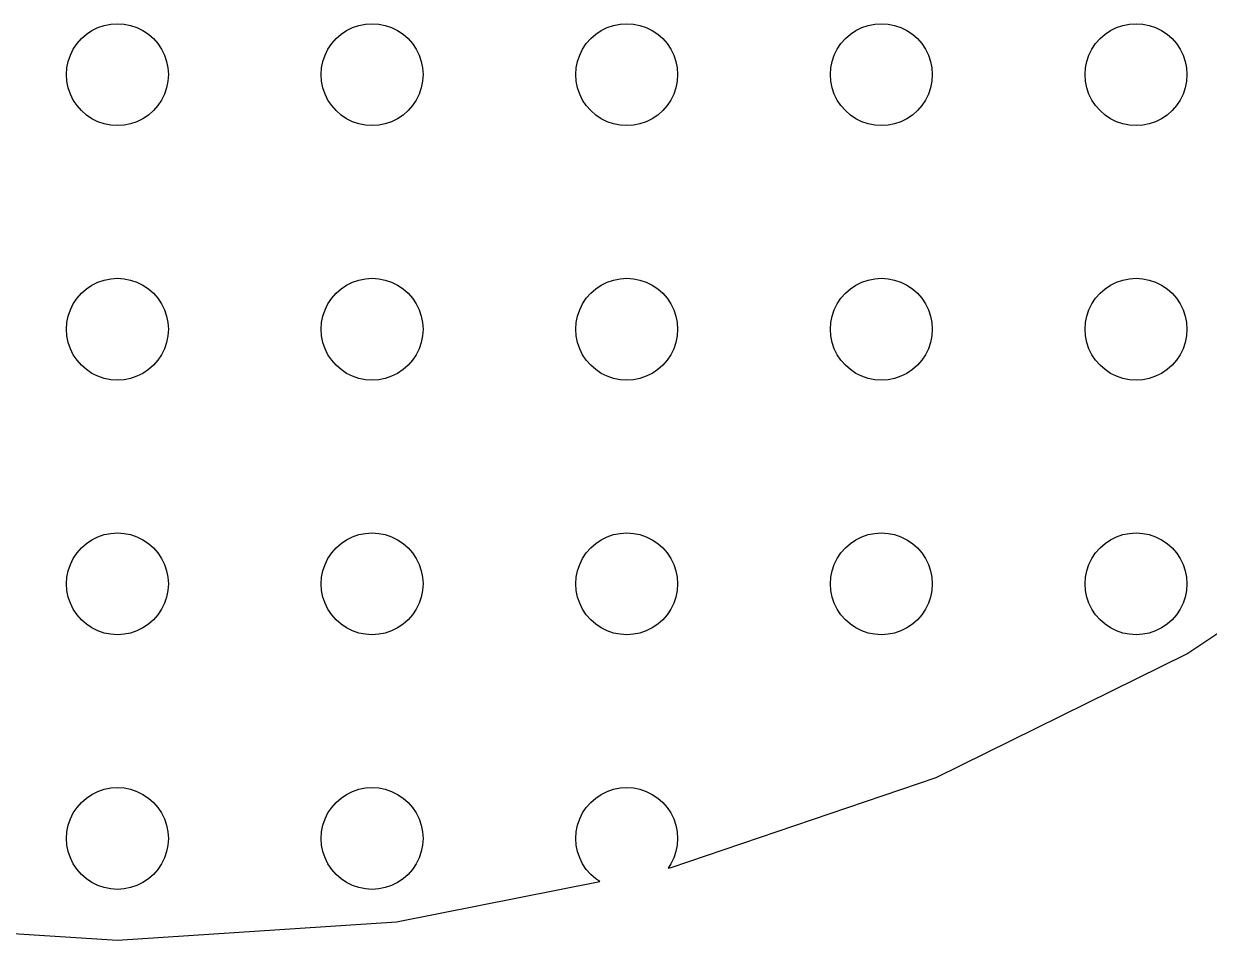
# Model space of a CAD drawing. Header units: metres. Extents: x -126 to 126, y -126 to 126.
# Drawn here: x -5.5 to 64.3, y -126 to -72 of the extents above; entities that cross this region are included whole.
import ezdxf

# ---------------------------------------------------------------- set-up
doc = ezdxf.new("R2010")
doc.units = ezdxf.units.M

msp = doc.modelspace()

# ---------------------------------------------------------------- linework, layer by layer
for p, q in [((-2.12131, -72.8787), (-1.82628, -72.6199)), ((-1.82628, -72.6199), (-1.5, -72.4019)), ((-1.5, -72.4019), (-1.14804, -72.2284)), ((-1.14804, -72.2284), (-0.77644, -72.1022)), ((-0.77644, -72.1022), (-0.39157, -72.0257)), ((-0.39157, -72.0257), (0, -72)), ((0, -72), (0.39157, -72.0257)), ((0.39157, -72.0257), (0.77644, -72.1022)), ((0.77644, -72.1022), (1.14804, -72.2284)), ((1.14804, -72.2284), (1.5, -72.4019)), ((1.5, -72.4019), (1.82628, -72.6199)), ((1.82628, -72.6199), (2.12131, -72.8787)), ((12.8787, -72.8787), (13.1737, -72.6199)), ((13.1737, -72.6199), (13.5, -72.4019)), ((13.5, -72.4019), (13.8519, -72.2284)), ((13.8519, -72.2284), (14.2235, -72.1022)), ((14.2235, -72.1022), (14.6084, -72.0257)), ((14.6084, -72.0257), (15, -72)), ((15, -72), (15.3916, -72.0257)), ((15.3916, -72.0257), (15.7764, -72.1022)), ((15.7764, -72.1022), (16.148, -72.2284)), ((16.148, -72.2284), (16.5, -72.4019)), ((16.5, -72.4019), (16.8263, -72.6199)), ((16.8263, -72.6199), (17.1213, -72.8787)), ((27.8787, -72.8787), (28.1737, -72.6199)), ((28.1737, -72.6199), (28.5, -72.4019)), ((28.5, -72.4019), (28.8519, -72.2284)), ((28.8519, -72.2284), (29.2235, -72.1022)), ((29.2235, -72.1022), (29.6084, -72.0257)), ((29.6084, -72.0257), (30, -72)), ((30, -72), (30.3916, -72.0257)), ((30.3916, -72.0257), (30.7764, -72.1022)), ((30.7764, -72.1022), (31.148, -72.2284)), ((31.148, -72.2284), (31.5, -72.4019)), ((31.5, -72.4019), (31.8263, -72.6199)), ((31.8263, -72.6199), (32.1213, -72.8787)), ((42.8787, -72.8787), (43.1737, -72.6199)), ((43.1737, -72.6199), (43.5, -72.4019)), ((43.5, -72.4019), (43.8519, -72.2284)), ((43.8519, -72.2284), (44.2235, -72.1022)), ((44.2235, -72.1022), (44.6084, -72.0257)), ((44.6084, -72.0257), (45, -72)), ((45, -72), (45.3916, -72.0257)), ((45.3916, -72.0257), (45.7765, -72.1022)), ((45.7765, -72.1022), (46.148, -72.2284)), ((46.148, -72.2284), (46.5, -72.4019)), ((46.5, -72.4019), (46.8263, -72.6199)), ((46.8263, -72.6199), (47.1213, -72.8787)), ((57.8787, -72.8787), (58.1737, -72.6199)), ((58.1737, -72.6199), (58.5, -72.4019)), ((58.5, -72.4019), (58.8519, -72.2284)), ((58.8519, -72.2284), (59.2235, -72.1022)), ((59.2235, -72.1022), (59.6084, -72.0257)), ((59.6084, -72.0257), (60, -72)), ((60, -72), (60.3916, -72.0257)), ((60.3916, -72.0257), (60.7765, -72.1022)), ((60.7765, -72.1022), (61.148, -72.2284)), ((61.148, -72.2284), (61.5, -72.4019)), ((61.5, -72.4019), (61.8263, -72.6199)), ((61.8263, -72.6199), (62.1213, -72.8787)), ((-2.59807, -73.5), (-2.38005, -73.1737)), ((-2.38005, -73.1737), (-2.12131, -72.8787)), ((2.12131, -72.8787), (2.38005, -73.1737)), ((2.38005, -73.1737), (2.59807, -73.5)), ((12.4019, -73.5), (12.6199, -73.1737)), ((12.6199, -73.1737), (12.8787, -72.8787)), ((17.1213, -72.8787), (17.3801, -73.1737)), ((17.3801, -73.1737), (17.5981, -73.5)), ((27.4019, -73.5), (27.6199, -73.1737)), ((27.6199, -73.1737), (27.8787, -72.8787)), ((32.1213, -72.8787), (32.3801, -73.1737)), ((32.3801, -73.1737), (32.5981, -73.5)), ((42.4019, -73.5), (42.6199, -73.1737)), ((42.6199, -73.1737), (42.8787, -72.8787)), ((47.1213, -72.8787), (47.3801, -73.1737)), ((47.3801, -73.1737), (47.5981, -73.5)), ((57.4019, -73.5), (57.6199, -73.1737)), ((57.6199, -73.1737), (57.8787, -72.8787)), ((62.1213, -72.8787), (62.3801, -73.1737)), ((62.3801, -73.1737), (62.5981, -73.5)), ((-2.89777, -74.2235), (-2.77164, -73.8519)), ((-2.77164, -73.8519), (-2.59807, -73.5)), ((2.59807, -73.5), (2.77164, -73.8519)), ((2.77164, -73.8519), (2.89777, -74.2235)), ((12.1022, -74.2235), (12.2283, -73.8519)), ((12.2283, -73.8519), (12.4019, -73.5)), ((17.5981, -73.5), (17.7716, -73.8519)), ((17.7716, -73.8519), (17.8978, -74.2235)), ((27.1022, -74.2235), (27.2283, -73.8519)), ((27.2283, -73.8519), (27.4019, -73.5)), ((32.5981, -73.5), (32.7716, -73.8519)), ((32.7716, -73.8519), (32.8978, -74.2235)), ((42.1022, -74.2235), (42.2284, -73.8519)), ((42.2284, -73.8519), (42.4019, -73.5)), ((47.5981, -73.5), (47.7716, -73.8519)), ((47.7716, -73.8519), (47.8978, -74.2235)), ((57.1022, -74.2235), (57.2284, -73.8519)), ((57.2284, -73.8519), (57.4019, -73.5)), ((62.5981, -73.5), (62.7716, -73.8519)), ((62.7716, -73.8519), (62.8978, -74.2235)), ((-3, -75), (-2.97432, -74.6084)), ((-2.97432, -74.6084), (-2.89777, -74.2235)), ((2.89777, -74.2235), (2.97432, -74.6084)), ((2.97432, -74.6084), (3, -75)), ((12, -75), (12.0257, -74.6084)), ((12.0257, -74.6084), (12.1022, -74.2235)), ((17.8978, -74.2235), (17.9743, -74.6084)), ((17.9743, -74.6084), (18, -75)), ((27, -75), (27.0257, -74.6084)), ((27.0257, -74.6084), (27.1022, -74.2235)), ((32.8978, -74.2235), (32.9743, -74.6084)), ((32.9743, -74.6084), (33, -75)), ((42, -75), (42.0257, -74.6084)), ((42.0257, -74.6084), (42.1022, -74.2235)), ((47.8978, -74.2235), (47.9743, -74.6084)), ((47.9743, -74.6084), (48, -75)), ((57, -75), (57.0257, -74.6084)), ((57.0257, -74.6084), (57.1022, -74.2235)), ((62.8978, -74.2235), (62.9743, -74.6084)), ((62.9743, -74.6084), (63, -75)), ((-2.97432, -75.3916), (-3, -75)), ((-2.89777, -75.7765), (-2.97432, -75.3916)), ((2.97432, -75.3916), (2.89777, -75.7765)), ((3, -75), (2.97432, -75.3916)), ((12.0257, -75.3916), (12, -75)), ((12.1022, -75.7765), (12.0257, -75.3916)), ((17.9743, -75.3916), (17.8978, -75.7765)), ((18, -75), (17.9743, -75.3916)), ((27.0257, -75.3916), (27, -75)), ((27.1022, -75.7765), (27.0257, -75.3916)), ((32.9743, -75.3916), (32.8978, -75.7765)), ((33, -75), (32.9743, -75.3916)), ((42.0257, -75.3916), (42, -75)), ((42.1022, -75.7765), (42.0257, -75.3916)), ((47.9743, -75.3916), (47.8978, -75.7765)), ((48, -75), (47.9743, -75.3916)), ((57.0257, -75.3916), (57, -75)), ((57.1022, -75.7765), (57.0257, -75.3916)), ((62.9743, -75.3916), (62.8978, -75.7765)), ((63, -75), (62.9743, -75.3916)), ((-2.77164, -76.148), (-2.89777, -75.7765)), ((2.89777, -75.7765), (2.77164, -76.148)), ((12.2283, -76.148), (12.1022, -75.7765)), ((17.8978, -75.7765), (17.7716, -76.148)), ((27.2283, -76.148), (27.1022, -75.7765)), ((32.8978, -75.7765), (32.7716, -76.148)), ((42.2284, -76.148), (42.1022, -75.7765)), ((47.8978, -75.7765), (47.7716, -76.148)), ((57.2284, -76.148), (57.1022, -75.7765)), ((62.8978, -75.7765), (62.7716, -76.148)), ((-2.59807, -76.5), (-2.77164, -76.148)), ((-2.38005, -76.8263), (-2.59807, -76.5)), ((2.59807, -76.5), (2.38005, -76.8263)), ((2.77164, -76.148), (2.59807, -76.5)), ((12.4019, -76.5), (12.2283, -76.148)), ((12.6199, -76.8263), (12.4019, -76.5)), ((17.5981, -76.5), (17.3801, -76.8263)), ((17.7716, -76.148), (17.5981, -76.5)), ((27.4019, -76.5), (27.2283, -76.148)), ((27.6199, -76.8263), (27.4019, -76.5)), ((32.5981, -76.5), (32.3801, -76.8263)), ((32.7716, -76.148), (32.5981, -76.5)), ((42.4019, -76.5), (42.2284, -76.148)), ((42.6199, -76.8263), (42.4019, -76.5)), ((47.5981, -76.5), (47.3801, -76.8263)), ((47.7716, -76.148), (47.5981, -76.5)), ((57.4019, -76.5), (57.2284, -76.148)), ((57.6199, -76.8263), (57.4019, -76.5)), ((62.5981, -76.5), (62.3801, -76.8263)), ((62.7716, -76.148), (62.5981, -76.5)), ((-2.12131, -77.1213), (-2.38005, -76.8263)), ((-1.82628, -77.3801), (-2.12131, -77.1213)), ((-1.5, -77.5981), (-1.82628, -77.3801)), ((1.82628, -77.3801), (1.5, -77.5981)), ((2.12131, -77.1213), (1.82628, -77.3801)), ((2.38005, -76.8263), (2.12131, -77.1213)), ((12.8787, -77.1213), (12.6199, -76.8263)), ((13.1737, -77.3801), (12.8787, -77.1213)), ((13.5, -77.5981), (13.1737, -77.3801)), ((16.8263, -77.3801), (16.5, -77.5981)), ((17.1213, -77.1213), (16.8263, -77.3801)), ((17.3801, -76.8263), (17.1213, -77.1213)), ((27.8787, -77.1213), (27.6199, -76.8263)), ((28.1737, -77.3801), (27.8787, -77.1213)), ((28.5, -77.5981), (28.1737, -77.3801)), ((31.8263, -77.3801), (31.5, -77.5981)), ((32.1213, -77.1213), (31.8263, -77.3801)), ((32.3801, -76.8263), (32.1213, -77.1213)), ((42.8787, -77.1213), (42.6199, -76.8263)), ((43.1737, -77.3801), (42.8787, -77.1213)), ((43.5, -77.5981), (43.1737, -77.3801)), ((46.8263, -77.3801), (46.5, -77.5981)), ((47.1213, -77.1213), (46.8263, -77.3801)), ((47.3801, -76.8263), (47.1213, -77.1213)), ((57.8787, -77.1213), (57.6199, -76.8263)), ((58.1737, -77.3801), (57.8787, -77.1213)), ((58.5, -77.5981), (58.1737, -77.3801)), ((61.8263, -77.3801), (61.5, -77.5981)), ((62.1213, -77.1213), (61.8263, -77.3801)), ((62.3801, -76.8263), (62.1213, -77.1213)), ((-1.14804, -77.7716), (-1.5, -77.5981)), ((-0.77644, -77.8978), (-1.14804, -77.7716)), ((-0.39157, -77.9743), (-0.77644, -77.8978)), ((0, -78), (-0.39157, -77.9743)), ((0.39157, -77.9743), (0, -78)), ((0.77644, -77.8978), (0.39157, -77.9743)), ((1.14804, -77.7716), (0.77644, -77.8978)), ((1.5, -77.5981), (1.14804, -77.7716)), ((13.8519, -77.7716), (13.5, -77.5981)), ((14.2235, -77.8978), (13.8519, -77.7716)), ((14.6084, -77.9743), (14.2235, -77.8978)), ((15, -78), (14.6084, -77.9743)), ((15.3916, -77.9743), (15, -78)), ((15.7764, -77.8978), (15.3916, -77.9743)), ((16.148, -77.7716), (15.7764, -77.8978)), ((16.5, -77.5981), (16.148, -77.7716)), ((28.8519, -77.7716), (28.5, -77.5981)), ((29.2235, -77.8978), (28.8519, -77.7716)), ((29.6084, -77.9743), (29.2235, -77.8978)), ((30, -78), (29.6084, -77.9743)), ((30.3916, -77.9743), (30, -78)), ((30.7764, -77.8978), (30.3916, -77.9743)), ((31.148, -77.7716), (30.7764, -77.8978)), ((31.5, -77.5981), (31.148, -77.7716)), ((43.8519, -77.7716), (43.5, -77.5981)), ((44.2235, -77.8978), (43.8519, -77.7716)), ((44.6084, -77.9743), (44.2235, -77.8978)), ((45, -78), (44.6084, -77.9743)), ((45.3916, -77.9743), (45, -78)), ((45.7765, -77.8978), (45.3916, -77.9743)), ((46.148, -77.7716), (45.7765, -77.8978)), ((46.5, -77.5981), (46.148, -77.7716)), ((58.8519, -77.7716), (58.5, -77.5981)), ((59.2235, -77.8978), (58.8519, -77.7716)), ((59.6084, -77.9743), (59.2235, -77.8978)), ((60, -78), (59.6084, -77.9743)), ((60.3916, -77.9743), (60, -78)), ((60.7765, -77.8978), (60.3916, -77.9743)), ((61.148, -77.7716), (60.7765, -77.8978)), ((61.5, -77.5981), (61.148, -77.7716)), ((-1.5, -87.4019), (-1.14804, -87.2284)), ((-1.14804, -87.2284), (-0.77644, -87.1022)), ((-0.77644, -87.1022), (-0.39157, -87.0257)), ((-0.39157, -87.0257), (0, -87)), ((0, -87), (0.39157, -87.0257)), ((0.39157, -87.0257), (0.77644, -87.1022)), ((0.77644, -87.1022), (1.14804, -87.2284)), ((1.14804, -87.2284), (1.5, -87.4019)), ((13.5, -87.4019), (13.8519, -87.2284)), ((13.8519, -87.2284), (14.2235, -87.1022)), ((14.2235, -87.1022), (14.6084, -87.0257)), ((14.6084, -87.0257), (15, -87)), ((15, -87), (15.3916, -87.0257)), ((15.3916, -87.0257), (15.7764, -87.1022)), ((15.7764, -87.1022), (16.148, -87.2284)), ((16.148, -87.2284), (16.5, -87.4019)), ((28.5, -87.4019), (28.8519, -87.2284)), ((28.8519, -87.2284), (29.2235, -87.1022)), ((29.2235, -87.1022), (29.6084, -87.0257)), ((29.6084, -87.0257), (30, -87)), ((30, -87), (30.3916, -87.0257)), ((30.3916, -87.0257), (30.7764, -87.1022)), ((30.7764, -87.1022), (31.148, -87.2284)), ((31.148, -87.2284), (31.5, -87.4019)), ((43.5, -87.4019), (43.8519, -87.2284)), ((43.8519, -87.2284), (44.2235, -87.1022)), ((44.2235, -87.1022), (44.6084, -87.0257)), ((44.6084, -87.0257), (45, -87)), ((45, -87), (45.3916, -87.0257)), ((45.3916, -87.0257), (45.7765, -87.1022)), ((45.7765, -87.1022), (46.148, -87.2284)), ((46.148, -87.2284), (46.5, -87.4019)), ((58.5, -87.4019), (58.8519, -87.2284)), ((58.8519, -87.2284), (59.2235, -87.1022)), ((59.2235, -87.1022), (59.6084, -87.0257)), ((59.6084, -87.0257), (60, -87)), ((60, -87), (60.3916, -87.0257)), ((60.3916, -87.0257), (60.7765, -87.1022)), ((60.7765, -87.1022), (61.148, -87.2284)), ((61.148, -87.2284), (61.5, -87.4019)), ((-2.38005, -88.1737), (-2.12131, -87.8787)), ((-2.12131, -87.8787), (-1.82628, -87.6199)), ((-1.82628, -87.6199), (-1.5, -87.4019)), ((1.5, -87.4019), (1.82628, -87.6199)), ((1.82628, -87.6199), (2.12131, -87.8787)), ((2.12131, -87.8787), (2.38005, -88.1737)), ((12.6199, -88.1737), (12.8787, -87.8787)), ((12.8787, -87.8787), (13.1737, -87.6199)), ((13.1737, -87.6199), (13.5, -87.4019)), ((16.5, -87.4019), (16.8263, -87.6199)), ((16.8263, -87.6199), (17.1213, -87.8787)), ((17.1213, -87.8787), (17.3801, -88.1737)), ((27.6199, -88.1737), (27.8787, -87.8787)), ((27.8787, -87.8787), (28.1737, -87.6199)), ((28.1737, -87.6199), (28.5, -87.4019)), ((31.5, -87.4019), (31.8263, -87.6199)), ((31.8263, -87.6199), (32.1213, -87.8787)), ((32.1213, -87.8787), (32.3801, -88.1737)), ((42.6199, -88.1737), (42.8787, -87.8787)), ((42.8787, -87.8787), (43.1737, -87.6199)), ((43.1737, -87.6199), (43.5, -87.4019)), ((46.5, -87.4019), (46.8263, -87.6199)), ((46.8263, -87.6199), (47.1213, -87.8787)), ((47.1213, -87.8787), (47.3801, -88.1737)), ((57.6199, -88.1737), (57.8787, -87.8787)), ((57.8787, -87.8787), (58.1737, -87.6199)), ((58.1737, -87.6199), (58.5, -87.4019)), ((61.5, -87.4019), (61.8263, -87.6199)), ((61.8263, -87.6199), (62.1213, -87.8787)), ((62.1213, -87.8787), (62.3801, -88.1737)), ((-2.77164, -88.8519), (-2.59807, -88.5)), ((-2.59807, -88.5), (-2.38005, -88.1737)), ((2.38005, -88.1737), (2.59807, -88.5)), ((2.59807, -88.5), (2.77164, -88.8519)), ((12.2283, -88.8519), (12.4019, -88.5)), ((12.4019, -88.5), (12.6199, -88.1737)), ((17.3801, -88.1737), (17.5981, -88.5)), ((17.5981, -88.5), (17.7716, -88.8519)), ((27.2283, -88.8519), (27.4019, -88.5)), ((27.4019, -88.5), (27.6199, -88.1737)), ((32.3801, -88.1737), (32.5981, -88.5)), ((32.5981, -88.5), (32.7716, -88.8519)), ((42.2284, -88.8519), (42.4019, -88.5)), ((42.4019, -88.5), (42.6199, -88.1737)), ((47.3801, -88.1737), (47.5981, -88.5)), ((47.5981, -88.5), (47.7716, -88.8519)), ((57.2284, -88.8519), (57.4019, -88.5)), ((57.4019, -88.5), (57.6199, -88.1737)), ((62.3801, -88.1737), (62.5981, -88.5)), ((62.5981, -88.5), (62.7716, -88.8519)), ((-2.97432, -89.6084), (-2.89777, -89.2235)), ((-2.89777, -89.2235), (-2.77164, -88.8519)), ((2.77164, -88.8519), (2.89777, -89.2235)), ((2.89777, -89.2235), (2.97432, -89.6084)), ((12.0257, -89.6084), (12.1022, -89.2235)), ((12.1022, -89.2235), (12.2283, -88.8519)), ((17.7716, -88.8519), (17.8978, -89.2235)), ((17.8978, -89.2235), (17.9743, -89.6084)), ((27.0257, -89.6084), (27.1022, -89.2235)), ((27.1022, -89.2235), (27.2283, -88.8519)), ((32.7716, -88.8519), (32.8978, -89.2235)), ((32.8978, -89.2235), (32.9743, -89.6084)), ((42.0257, -89.6084), (42.1022, -89.2235)), ((42.1022, -89.2235), (42.2284, -88.8519)), ((47.7716, -88.8519), (47.8978, -89.2235)), ((47.8978, -89.2235), (47.9743, -89.6084)), ((57.0257, -89.6084), (57.1022, -89.2235)), ((57.1022, -89.2235), (57.2284, -88.8519)), ((62.7716, -88.8519), (62.8978, -89.2235)), ((62.8978, -89.2235), (62.9743, -89.6084)), ((-3, -90), (-2.97432, -89.6084)), ((-2.97432, -90.3916), (-3, -90)), ((2.97432, -89.6084), (3, -90)), ((3, -90), (2.97432, -90.3916)), ((12, -90), (12.0257, -89.6084)), ((12.0257, -90.3916), (12, -90)), ((17.9743, -89.6084), (18, -90)), ((18, -90), (17.9743, -90.3916)), ((27, -90), (27.0257, -89.6084)), ((27.0257, -90.3916), (27, -90)), ((32.9743, -89.6084), (33, -90)), ((33, -90), (32.9743, -90.3916)), ((42, -90), (42.0257, -89.6084)), ((42.0257, -90.3916), (42, -90)), ((47.9743, -89.6084), (48, -90)), ((48, -90), (47.9743, -90.3916)), ((57, -90), (57.0257, -89.6084)), ((57.0257, -90.3916), (57, -90)), ((62.9743, -89.6084), (63, -90)), ((63, -90), (62.9743, -90.3916)), ((-2.89777, -90.7765), (-2.97432, -90.3916)), ((-2.77164, -91.148), (-2.89777, -90.7765)), ((2.89777, -90.7765), (2.77164, -91.148)), ((2.97432, -90.3916), (2.89777, -90.7765)), ((12.1022, -90.7765), (12.0257, -90.3916)), ((12.2283, -91.148), (12.1022, -90.7765)), ((17.8978, -90.7765), (17.7716, -91.148)), ((17.9743, -90.3916), (17.8978, -90.7765)), ((27.1022, -90.7765), (27.0257, -90.3916)), ((27.2283, -91.148), (27.1022, -90.7765)), ((32.8978, -90.7765), (32.7716, -91.148)), ((32.9743, -90.3916), (32.8978, -90.7765)), ((42.1022, -90.7765), (42.0257, -90.3916)), ((42.2284, -91.148), (42.1022, -90.7765)), ((47.8978, -90.7765), (47.7716, -91.148)), ((47.9743, -90.3916), (47.8978, -90.7765)), ((57.1022, -90.7765), (57.0257, -90.3916)), ((57.2284, -91.148), (57.1022, -90.7765)), ((62.8978, -90.7765), (62.7716, -91.148)), ((62.9743, -90.3916), (62.8978, -90.7765)), ((-2.59807, -91.5), (-2.77164, -91.148)), ((2.77164, -91.148), (2.59807, -91.5)), ((12.4019, -91.5), (12.2283, -91.148)), ((17.7716, -91.148), (17.5981, -91.5)), ((27.4019, -91.5), (27.2283, -91.148)), ((32.7716, -91.148), (32.5981, -91.5)), ((42.4019, -91.5), (42.2284, -91.148)), ((47.7716, -91.148), (47.5981, -91.5)), ((57.4019, -91.5), (57.2284, -91.148)), ((62.7716, -91.148), (62.5981, -91.5)), ((-2.38005, -91.8263), (-2.59807, -91.5)), ((-2.12131, -92.1213), (-2.38005, -91.8263)), ((-1.82628, -92.3801), (-2.12131, -92.1213)), ((2.12131, -92.1213), (1.82628, -92.3801)), ((2.38005, -91.8263), (2.12131, -92.1213)), ((2.59807, -91.5), (2.38005, -91.8263)), ((12.6199, -91.8263), (12.4019, -91.5)), ((12.8787, -92.1213), (12.6199, -91.8263)), ((13.1737, -92.3801), (12.8787, -92.1213)), ((17.1213, -92.1213), (16.8263, -92.3801)), ((17.3801, -91.8263), (17.1213, -92.1213)), ((17.5981, -91.5), (17.3801, -91.8263)), ((27.6199, -91.8263), (27.4019, -91.5)), ((27.8787, -92.1213), (27.6199, -91.8263)), ((28.1737, -92.3801), (27.8787, -92.1213)), ((32.1213, -92.1213), (31.8263, -92.3801)), ((32.3801, -91.8263), (32.1213, -92.1213)), ((32.5981, -91.5), (32.3801, -91.8263)), ((42.6199, -91.8263), (42.4019, -91.5)), ((42.8787, -92.1213), (42.6199, -91.8263)), ((43.1737, -92.3801), (42.8787, -92.1213)), ((47.1213, -92.1213), (46.8263, -92.3801)), ((47.3801, -91.8263), (47.1213, -92.1213)), ((47.5981, -91.5), (47.3801, -91.8263)), ((57.6199, -91.8263), (57.4019, -91.5)), ((57.8787, -92.1213), (57.6199, -91.8263)), ((58.1737, -92.3801), (57.8787, -92.1213)), ((62.1213, -92.1213), (61.8263, -92.3801)), ((62.3801, -91.8263), (62.1213, -92.1213)), ((62.5981, -91.5), (62.3801, -91.8263)), ((-1.5, -92.5981), (-1.82628, -92.3801)), ((-1.14804, -92.7716), (-1.5, -92.5981)), ((-0.77644, -92.8978), (-1.14804, -92.7716)), ((1.14804, -92.7716), (0.77644, -92.8978)), ((1.5, -92.5981), (1.14804, -92.7716)), ((1.82628, -92.3801), (1.5, -92.5981)), ((13.5, -92.5981), (13.1737, -92.3801)), ((13.8519, -92.7716), (13.5, -92.5981)), ((14.2235, -92.8978), (13.8519, -92.7716)), ((16.148, -92.7716), (15.7764, -92.8978)), ((16.5, -92.5981), (16.148, -92.7716)), ((16.8263, -92.3801), (16.5, -92.5981)), ((28.5, -92.5981), (28.1737, -92.3801)), ((28.8519, -92.7716), (28.5, -92.5981)), ((29.2235, -92.8978), (28.8519, -92.7716)), ((31.148, -92.7716), (30.7764, -92.8978)), ((31.5, -92.5981), (31.148, -92.7716)), ((31.8263, -92.3801), (31.5, -92.5981)), ((43.5, -92.5981), (43.1737, -92.3801)), ((43.8519, -92.7716), (43.5, -92.5981)), ((44.2235, -92.8978), (43.8519, -92.7716)), ((46.148, -92.7716), (45.7765, -92.8978)), ((46.5, -92.5981), (46.148, -92.7716)), ((46.8263, -92.3801), (46.5, -92.5981)), ((58.5, -92.5981), (58.1737, -92.3801)), ((58.8519, -92.7716), (58.5, -92.5981)), ((59.2235, -92.8978), (58.8519, -92.7716)), ((61.148, -92.7716), (60.7765, -92.8978)), ((61.5, -92.5981), (61.148, -92.7716)), ((61.8263, -92.3801), (61.5, -92.5981)), ((-0.39157, -92.9743), (-0.77644, -92.8978)), ((0, -93), (-0.39157, -92.9743)), ((0.39157, -92.9743), (0, -93)), ((0.77644, -92.8978), (0.39157, -92.9743)), ((14.6084, -92.9743), (14.2235, -92.8978)), ((15, -93), (14.6084, -92.9743)), ((15.3916, -92.9743), (15, -93)), ((15.7764, -92.8978), (15.3916, -92.9743)), ((29.6084, -92.9743), (29.2235, -92.8978)), ((30, -93), (29.6084, -92.9743)), ((30.3916, -92.9743), (30, -93)), ((30.7764, -92.8978), (30.3916, -92.9743)), ((44.6084, -92.9743), (44.2235, -92.8978)), ((45, -93), (44.6084, -92.9743)), ((45.3916, -92.9743), (45, -93)), ((45.7765, -92.8978), (45.3916, -92.9743)), ((59.6084, -92.9743), (59.2235, -92.8978)), ((60, -93), (59.6084, -92.9743)), ((60.3916, -92.9743), (60, -93)), ((60.7765, -92.8978), (60.3916, -92.9743)), ((63, -109.119), (76.7039, -99.9625)), ((-2.12131, -102.879), (-1.82628, -102.62)), ((-1.82628, -102.62), (-1.5, -102.402)), ((-1.5, -102.402), (-1.14804, -102.228)), ((-1.14804, -102.228), (-0.77644, -102.102)), ((-0.77644, -102.102), (-0.39157, -102.026)), ((-0.39157, -102.026), (0, -102)), ((0, -102), (0.39157, -102.026)), ((0.39157, -102.026), (0.77644, -102.102)), ((0.77644, -102.102), (1.14804, -102.228)), ((1.14804, -102.228), (1.5, -102.402)), ((1.5, -102.402), (1.82628, -102.62)), ((1.82628, -102.62), (2.12131, -102.879)), ((12.8787, -102.879), (13.1737, -102.62)), ((13.1737, -102.62), (13.5, -102.402)), ((13.5, -102.402), (13.8519, -102.228)), ((13.8519, -102.228), (14.2235, -102.102)), ((14.2235, -102.102), (14.6084, -102.026)), ((14.6084, -102.026), (15, -102)), ((15, -102), (15.3916, -102.026)), ((15.3916, -102.026), (15.7764, -102.102)), ((15.7764, -102.102), (16.148, -102.228)), ((16.148, -102.228), (16.5, -102.402)), ((16.5, -102.402), (16.8263, -102.62)), ((16.8263, -102.62), (17.1213, -102.879)), ((27.8787, -102.879), (28.1737, -102.62)), ((28.1737, -102.62), (28.5, -102.402)), ((28.5, -102.402), (28.8519, -102.228)), ((28.8519, -102.228), (29.2235, -102.102)), ((29.2235, -102.102), (29.6084, -102.026)), ((29.6084, -102.026), (30, -102)), ((30, -102), (30.3916, -102.026)), ((30.3916, -102.026), (30.7764, -102.102)), ((30.7764, -102.102), (31.148, -102.228)), ((31.148, -102.228), (31.5, -102.402)), ((31.5, -102.402), (31.8263, -102.62)), ((31.8263, -102.62), (32.1213, -102.879)), ((42.8787, -102.879), (43.1737, -102.62)), ((43.1737, -102.62), (43.5, -102.402)), ((43.5, -102.402), (43.8519, -102.228)), ((43.8519, -102.228), (44.2235, -102.102)), ((44.2235, -102.102), (44.6084, -102.026)), ((44.6084, -102.026), (45, -102)), ((45, -102), (45.3916, -102.026)), ((45.3916, -102.026), (45.7765, -102.102)), ((45.7765, -102.102), (46.148, -102.228)), ((46.148, -102.228), (46.5, -102.402)), ((46.5, -102.402), (46.8263, -102.62)), ((46.8263, -102.62), (47.1213, -102.879)), ((57.8787, -102.879), (58.1737, -102.62)), ((58.1737, -102.62), (58.5, -102.402)), ((58.5, -102.402), (58.8519, -102.228)), ((58.8519, -102.228), (59.2235, -102.102)), ((59.2235, -102.102), (59.6084, -102.026)), ((59.6084, -102.026), (60, -102)), ((60, -102), (60.3916, -102.026)), ((60.3916, -102.026), (60.7765, -102.102)), ((60.7765, -102.102), (61.148, -102.228)), ((61.148, -102.228), (61.5, -102.402)), ((61.5, -102.402), (61.8263, -102.62)), ((61.8263, -102.62), (62.1213, -102.879)), ((-2.59807, -103.5), (-2.38005, -103.174)), ((-2.38005, -103.174), (-2.12131, -102.879)), ((2.12131, -102.879), (2.38005, -103.174)), ((2.38005, -103.174), (2.59807, -103.5)), ((12.4019, -103.5), (12.6199, -103.174)), ((12.6199, -103.174), (12.8787, -102.879)), ((17.1213, -102.879), (17.3801, -103.174)), ((17.3801, -103.174), (17.5981, -103.5)), ((27.4019, -103.5), (27.6199, -103.174)), ((27.6199, -103.174), (27.8787, -102.879)), ((32.1213, -102.879), (32.3801, -103.174)), ((32.3801, -103.174), (32.5981, -103.5)), ((42.4019, -103.5), (42.6199, -103.174)), ((42.6199, -103.174), (42.8787, -102.879)), ((47.1213, -102.879), (47.3801, -103.174)), ((47.3801, -103.174), (47.5981, -103.5)), ((57.4019, -103.5), (57.6199, -103.174)), ((57.6199, -103.174), (57.8787, -102.879)), ((62.1213, -102.879), (62.3801, -103.174)), ((62.3801, -103.174), (62.5981, -103.5)), ((-2.89777, -104.224), (-2.77164, -103.852)), ((-2.77164, -103.852), (-2.59807, -103.5)), ((2.59807, -103.5), (2.77164, -103.852)), ((2.77164, -103.852), (2.89777, -104.224)), ((12.1022, -104.224), (12.2283, -103.852)), ((12.2283, -103.852), (12.4019, -103.5)), ((17.5981, -103.5), (17.7716, -103.852)), ((17.7716, -103.852), (17.8978, -104.224)), ((27.1022, -104.224), (27.2283, -103.852)), ((27.2283, -103.852), (27.4019, -103.5)), ((32.5981, -103.5), (32.7716, -103.852)), ((32.7716, -103.852), (32.8978, -104.224)), ((42.1022, -104.224), (42.2284, -103.852)), ((42.2284, -103.852), (42.4019, -103.5)), ((47.5981, -103.5), (47.7716, -103.852)), ((47.7716, -103.852), (47.8978, -104.224)), ((57.1022, -104.224), (57.2284, -103.852)), ((57.2284, -103.852), (57.4019, -103.5)), ((62.5981, -103.5), (62.7716, -103.852)), ((62.7716, -103.852), (62.8978, -104.224)), ((-3, -105), (-2.97432, -104.608)), ((-2.97432, -104.608), (-2.89777, -104.224)), ((2.89777, -104.224), (2.97432, -104.608)), ((2.97432, -104.608), (3, -105)), ((12, -105), (12.0257, -104.608)), ((12.0257, -104.608), (12.1022, -104.224)), ((17.8978, -104.224), (17.9743, -104.608)), ((17.9743, -104.608), (18, -105)), ((27, -105), (27.0257, -104.608)), ((27.0257, -104.608), (27.1022, -104.224)), ((32.8978, -104.224), (32.9743, -104.608)), ((32.9743, -104.608), (33, -105)), ((42, -105), (42.0257, -104.608)), ((42.0257, -104.608), (42.1022, -104.224)), ((47.8978, -104.224), (47.9743, -104.608)), ((47.9743, -104.608), (48, -105)), ((57, -105), (57.0257, -104.608)), ((57.0257, -104.608), (57.1022, -104.224)), ((62.8978, -104.224), (62.9743, -104.608)), ((62.9743, -104.608), (63, -105)), ((-2.97432, -105.392), (-3, -105)), ((-2.89777, -105.776), (-2.97432, -105.392)), ((2.97432, -105.392), (2.89777, -105.776)), ((3, -105), (2.97432, -105.392)), ((12.0257, -105.392), (12, -105)), ((12.1022, -105.776), (12.0257, -105.392)), ((17.9743, -105.392), (17.8978, -105.776)), ((18, -105), (17.9743, -105.392)), ((27.0257, -105.392), (27, -105)), ((27.1022, -105.776), (27.0257, -105.392)), ((32.9743, -105.392), (32.8978, -105.776)), ((33, -105), (32.9743, -105.392)), ((42.0257, -105.392), (42, -105)), ((42.1022, -105.776), (42.0257, -105.392)), ((47.9743, -105.392), (47.8978, -105.776)), ((48, -105), (47.9743, -105.392)), ((57.0257, -105.392), (57, -105)), ((57.1022, -105.776), (57.0257, -105.392)), ((62.9743, -105.392), (62.8978, -105.776)), ((63, -105), (62.9743, -105.392)), ((-2.77164, -106.148), (-2.89777, -105.776)), ((-2.59807, -106.5), (-2.77164, -106.148)), ((2.77164, -106.148), (2.59807, -106.5)), ((2.89777, -105.776), (2.77164, -106.148)), ((12.2283, -106.148), (12.1022, -105.776)), ((12.4019, -106.5), (12.2283, -106.148)), ((17.7716, -106.148), (17.5981, -106.5)), ((17.8978, -105.776), (17.7716, -106.148)), ((27.2283, -106.148), (27.1022, -105.776)), ((27.4019, -106.5), (27.2283, -106.148)), ((32.7716, -106.148), (32.5981, -106.5)), ((32.8978, -105.776), (32.7716, -106.148)), ((42.2284, -106.148), (42.1022, -105.776)), ((42.4019, -106.5), (42.2284, -106.148)), ((47.7716, -106.148), (47.5981, -106.5)), ((47.8978, -105.776), (47.7716, -106.148)), ((57.2284, -106.148), (57.1022, -105.776)), ((57.4019, -106.5), (57.2284, -106.148)), ((62.7716, -106.148), (62.5981, -106.5)), ((62.8978, -105.776), (62.7716, -106.148)), ((-2.38005, -106.826), (-2.59807, -106.5)), ((-2.12131, -107.121), (-2.38005, -106.826)), ((2.38005, -106.826), (2.12131, -107.121)), ((2.59807, -106.5), (2.38005, -106.826)), ((12.6199, -106.826), (12.4019, -106.5)), ((12.8787, -107.121), (12.6199, -106.826)), ((17.3801, -106.826), (17.1213, -107.121)), ((17.5981, -106.5), (17.3801, -106.826)), ((27.6199, -106.826), (27.4019, -106.5)), ((27.8787, -107.121), (27.6199, -106.826)), ((32.3801, -106.826), (32.1213, -107.121)), ((32.5981, -106.5), (32.3801, -106.826)), ((42.6199, -106.826), (42.4019, -106.5)), ((42.8787, -107.121), (42.6199, -106.826)), ((47.3801, -106.826), (47.1213, -107.121)), ((47.5981, -106.5), (47.3801, -106.826)), ((57.6199, -106.826), (57.4019, -106.5)), ((57.8787, -107.121), (57.6199, -106.826)), ((62.3801, -106.826), (62.1213, -107.121)), ((62.5981, -106.5), (62.3801, -106.826)), ((-1.82628, -107.38), (-2.12131, -107.121)), ((-1.5, -107.598), (-1.82628, -107.38)), ((1.82628, -107.38), (1.5, -107.598)), ((2.12131, -107.121), (1.82628, -107.38)), ((13.1737, -107.38), (12.8787, -107.121)), ((13.5, -107.598), (13.1737, -107.38)), ((16.8263, -107.38), (16.5, -107.598)), ((17.1213, -107.121), (16.8263, -107.38)), ((28.1737, -107.38), (27.8787, -107.121)), ((28.5, -107.598), (28.1737, -107.38)), ((31.8263, -107.38), (31.5, -107.598)), ((32.1213, -107.121), (31.8263, -107.38)), ((43.1737, -107.38), (42.8787, -107.121)), ((43.5, -107.598), (43.1737, -107.38)), ((46.8263, -107.38), (46.5, -107.598)), ((47.1213, -107.121), (46.8263, -107.38)), ((58.1737, -107.38), (57.8787, -107.121)), ((58.5, -107.598), (58.1737, -107.38)), ((61.8263, -107.38), (61.5, -107.598)), ((62.1213, -107.121), (61.8263, -107.38)), ((-1.14804, -107.772), (-1.5, -107.598)), ((-0.77644, -107.898), (-1.14804, -107.772)), ((-0.39157, -107.974), (-0.77644, -107.898)), ((0, -108), (-0.39157, -107.974)), ((0.39157, -107.974), (0, -108)), ((0.77644, -107.898), (0.39157, -107.974)), ((1.14804, -107.772), (0.77644, -107.898)), ((1.5, -107.598), (1.14804, -107.772)), ((13.8519, -107.772), (13.5, -107.598)), ((14.2235, -107.898), (13.8519, -107.772)), ((14.6084, -107.974), (14.2235, -107.898)), ((15, -108), (14.6084, -107.974)), ((15.3916, -107.974), (15, -108)), ((15.7764, -107.898), (15.3916, -107.974)), ((16.148, -107.772), (15.7764, -107.898)), ((16.5, -107.598), (16.148, -107.772)), ((28.8519, -107.772), (28.5, -107.598)), ((29.2235, -107.898), (28.8519, -107.772)), ((29.6084, -107.974), (29.2235, -107.898)), ((30, -108), (29.6084, -107.974)), ((30.3916, -107.974), (30, -108)), ((30.7764, -107.898), (30.3916, -107.974)), ((31.148, -107.772), (30.7764, -107.898)), ((31.5, -107.598), (31.148, -107.772)), ((43.8519, -107.772), (43.5, -107.598)), ((44.2235, -107.898), (43.8519, -107.772)), ((44.6084, -107.974), (44.2235, -107.898)), ((45, -108), (44.6084, -107.974)), ((45.3916, -107.974), (45, -108)), ((45.7765, -107.898), (45.3916, -107.974)), ((46.148, -107.772), (45.7765, -107.898)), ((46.5, -107.598), (46.148, -107.772)), ((58.8519, -107.772), (58.5, -107.598)), ((59.2235, -107.898), (58.8519, -107.772)), ((59.6084, -107.974), (59.2235, -107.898)), ((60, -108), (59.6084, -107.974)), ((60.3916, -107.974), (60, -108)), ((60.7765, -107.898), (60.3916, -107.974)), ((61.148, -107.772), (60.7765, -107.898)), ((61.5, -107.598), (61.148, -107.772)), ((48.2181, -116.409), (63, -109.119)), ((32.6112, -121.707), (48.2181, -116.409)), ((-1.5, -117.402), (-1.14804, -117.228)), ((-1.14804, -117.228), (-0.77644, -117.102)), ((-0.77644, -117.102), (-0.39157, -117.026)), ((-0.39157, -117.026), (0, -117)), ((0, -117), (0.39157, -117.026)), ((0.39157, -117.026), (0.77644, -117.102)), ((0.77644, -117.102), (1.14804, -117.228)), ((1.14804, -117.228), (1.5, -117.402)), ((13.5, -117.402), (13.8519, -117.228)), ((13.8519, -117.228), (14.2235, -117.102)), ((14.2235, -117.102), (14.6084, -117.026)), ((14.6084, -117.026), (15, -117)), ((15, -117), (15.3916, -117.026)), ((15.3916, -117.026), (15.7764, -117.102)), ((15.7764, -117.102), (16.148, -117.228)), ((16.148, -117.228), (16.5, -117.402)), ((28.5, -117.402), (28.8519, -117.228)), ((28.8519, -117.228), (29.2235, -117.102)), ((29.2235, -117.102), (29.6084, -117.026)), ((29.6084, -117.026), (30, -117)), ((30, -117), (30.3916, -117.026)), ((30.3916, -117.026), (30.7764, -117.102)), ((30.7764, -117.102), (31.148, -117.228)), ((31.148, -117.228), (31.5, -117.402)), ((-2.38005, -118.174), (-2.12131, -117.879)), ((-2.12131, -117.879), (-1.82628, -117.62)), ((-1.82628, -117.62), (-1.5, -117.402)), ((1.5, -117.402), (1.82628, -117.62)), ((1.82628, -117.62), (2.12131, -117.879)), ((2.12131, -117.879), (2.38005, -118.174)), ((12.6199, -118.174), (12.8787, -117.879)), ((12.8787, -117.879), (13.1737, -117.62)), ((13.1737, -117.62), (13.5, -117.402)), ((16.5, -117.402), (16.8263, -117.62)), ((16.8263, -117.62), (17.1213, -117.879)), ((17.1213, -117.879), (17.3801, -118.174)), ((27.6199, -118.174), (27.8787, -117.879)), ((27.8787, -117.879), (28.1737, -117.62)), ((28.1737, -117.62), (28.5, -117.402)), ((31.5, -117.402), (31.8263, -117.62)), ((31.8263, -117.62), (32.1213, -117.879)), ((32.1213, -117.879), (32.3801, -118.174)), ((-2.77164, -118.852), (-2.59807, -118.5)), ((-2.59807, -118.5), (-2.38005, -118.174)), ((2.38005, -118.174), (2.59807, -118.5)), ((2.59807, -118.5), (2.77164, -118.852)), ((12.2283, -118.852), (12.4019, -118.5)), ((12.4019, -118.5), (12.6199, -118.174)), ((17.3801, -118.174), (17.5981, -118.5)), ((17.5981, -118.5), (17.7716, -118.852)), ((27.2283, -118.852), (27.4019, -118.5)), ((27.4019, -118.5), (27.6199, -118.174)), ((32.3801, -118.174), (32.5981, -118.5)), ((32.5981, -118.5), (32.7716, -118.852)), ((-2.97432, -119.608), (-2.89777, -119.224)), ((-2.89777, -119.224), (-2.77164, -118.852)), ((2.77164, -118.852), (2.89777, -119.224)), ((2.89777, -119.224), (2.97432, -119.608)), ((12.0257, -119.608), (12.1022, -119.224)), ((12.1022, -119.224), (12.2283, -118.852)), ((17.7716, -118.852), (17.8978, -119.224)), ((17.8978, -119.224), (17.9743, -119.608)), ((27.0257, -119.608), (27.1022, -119.224)), ((27.1022, -119.224), (27.2283, -118.852)), ((32.7716, -118.852), (32.8978, -119.224)), ((32.8978, -119.224), (32.9743, -119.608)), ((-3, -120), (-2.97432, -119.608)), ((-2.97432, -120.392), (-3, -120)), ((2.97432, -119.608), (3, -120)), ((3, -120), (2.97432, -120.392)), ((12, -120), (12.0257, -119.608)), ((12.0257, -120.392), (12, -120)), ((17.9743, -119.608), (18, -120)), ((18, -120), (17.9743, -120.392)), ((27, -120), (27.0257, -119.608)), ((27.0257, -120.392), (27, -120)), ((32.9743, -119.608), (33, -120)), ((33, -120), (32.9743, -120.392)), ((-2.89777, -120.776), (-2.97432, -120.392)), ((-2.77164, -121.148), (-2.89777, -120.776)), ((2.89777, -120.776), (2.77164, -121.148)), ((2.97432, -120.392), (2.89777, -120.776)), ((12.1022, -120.776), (12.0257, -120.392)), ((12.2283, -121.148), (12.1022, -120.776)), ((17.8978, -120.776), (17.7716, -121.148)), ((17.9743, -120.392), (17.8978, -120.776)), ((27.1022, -120.776), (27.0257, -120.392)), ((27.2283, -121.148), (27.1022, -120.776)), ((32.8978, -120.776), (32.7716, -121.148)), ((32.9743, -120.392), (32.8978, -120.776)), ((-2.59807, -121.5), (-2.77164, -121.148)), ((-2.38005, -121.826), (-2.59807, -121.5)), ((2.59807, -121.5), (2.38005, -121.826)), ((2.77164, -121.148), (2.59807, -121.5)), ((12.4019, -121.5), (12.2283, -121.148)), ((12.6199, -121.826), (12.4019, -121.5)), ((17.5981, -121.5), (17.3801, -121.826)), ((17.7716, -121.148), (17.5981, -121.5)), ((27.4019, -121.5), (27.2283, -121.148)), ((27.6199, -121.826), (27.4019, -121.5)), ((32.5981, -121.5), (32.4368, -121.741)), ((32.7716, -121.148), (32.5981, -121.5)), ((-2.12131, -122.121), (-2.38005, -121.826)), ((-1.82628, -122.38), (-2.12131, -122.121)), ((2.12131, -122.121), (1.82628, -122.38)), ((2.38005, -121.826), (2.12131, -122.121)), ((12.8787, -122.121), (12.6199, -121.826)), ((13.1737, -122.38), (12.8787, -122.121)), ((17.1213, -122.121), (16.8263, -122.38)), ((17.3801, -121.826), (17.1213, -122.121)), ((27.8787, -122.121), (27.6199, -121.826)), ((28.1737, -122.38), (27.8787, -122.121)), ((32.4368, -121.741), (32.6112, -121.707)), ((-1.5, -122.598), (-1.82628, -122.38)), ((-1.14804, -122.772), (-1.5, -122.598)), ((-0.77644, -122.898), (-1.14804, -122.772)), ((-0.39157, -122.974), (-0.77644, -122.898)), ((0.77644, -122.898), (0.39157, -122.974)), ((1.14804, -122.772), (0.77644, -122.898)), ((1.5, -122.598), (1.14804, -122.772)), ((1.82628, -122.38), (1.5, -122.598)), ((13.5, -122.598), (13.1737, -122.38)), ((13.8519, -122.772), (13.5, -122.598)), ((14.2235, -122.898), (13.8519, -122.772)), ((14.6084, -122.974), (14.2235, -122.898)), ((15.7764, -122.898), (15.3916, -122.974)), ((16.148, -122.772), (15.7764, -122.898)), ((16.5, -122.598), (16.148, -122.772)), ((16.4463, -124.922), (28.4151, -122.541)), ((16.8263, -122.38), (16.5, -122.598)), ((28.4151, -122.541), (28.1737, -122.38)), ((0, -123), (-0.39157, -122.974)), ((0.39157, -122.974), (0, -123)), ((15, -123), (14.6084, -122.974)), ((15.3916, -122.974), (15, -123)), ((-16.4463, -124.922), (0, -126)), ((0, -126), (16.4463, -124.922))]:
    msp.add_line(p, q)

doc.saveas('drawing.dxf')
